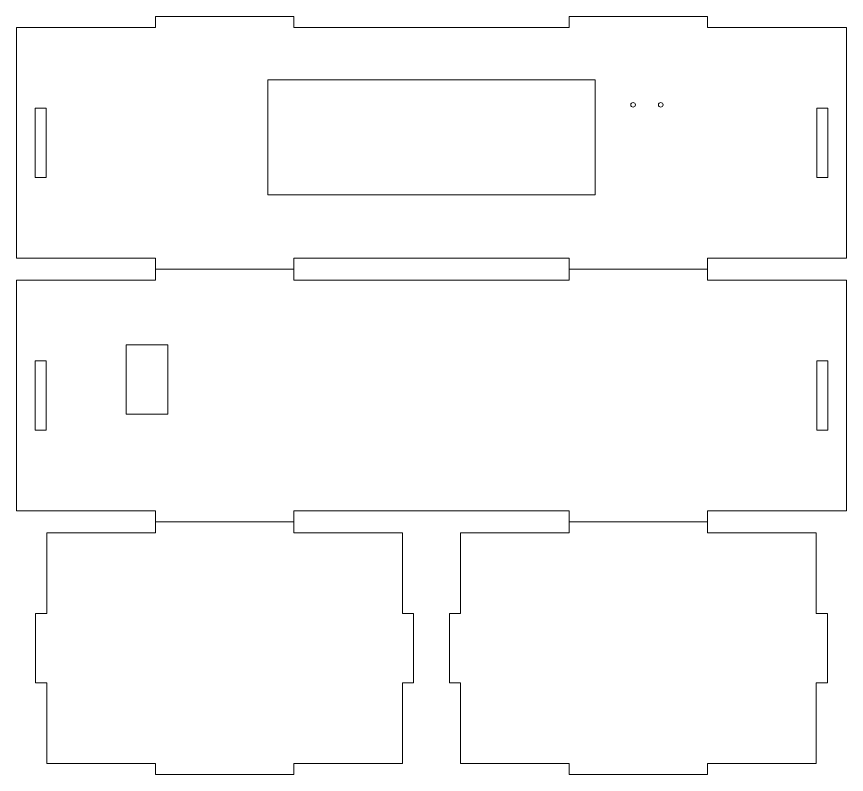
# Model space of a CAD drawing. Header units: millimetres. Extents: x -114 to 68, y -982 to -634.
# Drawn here: x -111.8 to 68.2, y -982.3 to -817.9 of the extents above; entities that cross this region are included whole.
import ezdxf

# ---------------------------------------------------------------- set-up
doc = ezdxf.new("R2010")
doc.units = ezdxf.units.MM
doc.header["$MEASUREMENT"] = 0
doc.layers.add('Layer 1', color=7, linetype='Continuous')

msp = doc.modelspace()

# ---------------------------------------------------------------- linework, layer by layer
at = {"layer": 'Layer 1', "color": 250, "lineweight": 18}
for points in [[(-57.2913, -856.6489), (13.7087, -856.6489), (13.7087, -831.6489), (-57.2913, -831.6489), (-57.2913, -856.6489)], [(-87.998, -904.1789), (-78.998, -904.1789), (-78.998, -889.1789), (-87.998, -889.1789), (-87.998, -904.1789)]]:
    msp.add_lwpolyline(points, close=True, dxfattribs=at)
for centre in [(21.9356, -837.0876), (27.9356, -837.0876)]:
    msp.add_ellipse(centre, major_axis=(0, 0.5), ratio=1, dxfattribs=at)
at = {"layer": 'Layer 1', "color": 250, "lineweight": 20}
for points, knots in [([(-111.7913, -870.3489), (-111.7913, -870.3489), (-111.7913, -820.3489), (-111.7913, -820.3489), (-111.7913, -820.3489), (-81.6603, -820.3489), (-81.6603, -820.3489), (-81.6603, -820.3489), (-81.6603, -817.9489), (-81.6603, -817.9489), (-81.6603, -817.9489), (-51.6603, -817.9489), (-51.6603, -817.9489), (-51.6603, -817.9489), (-51.6603, -820.3489), (-51.6603, -820.3489), (-51.6603, -820.3489), (8.0777, -820.3489), (8.0777, -820.3489), (8.0777, -820.3489), (8.0777, -817.9489), (8.0777, -817.9489), (8.0777, -817.9489), (38.0777, -817.9489), (38.0777, -817.9489), (38.0777, -817.9489), (38.0777, -820.3489), (38.0777, -820.3489), (38.0777, -820.3489), (68.2087, -820.3489), (68.2087, -820.3489), (68.2087, -820.3489), (68.2087, -870.3489), (68.2087, -870.3489), (68.2087, -870.3489), (38.0777, -870.3489), (38.0777, -870.3489)], [0, 0, 0, 0, 0.08333333, 0.08333333, 0.08333333, 0.16666667, 0.16666667, 0.16666667, 0.25, 0.25, 0.25, 0.33333333, 0.33333333, 0.33333333, 0.41666667, 0.41666667, 0.41666667, 0.5, 0.5, 0.5, 0.58333333, 0.58333333, 0.58333333, 0.66666667, 0.66666667, 0.66666667, 0.75, 0.75, 0.75, 0.83333333, 0.83333333, 0.83333333, 0.91666667, 0.91666667, 0.91666667, 1, 1, 1, 1]), ([(-111.7913, -870.3489), (-111.7913, -870.3489), (-111.7913, -820.3489), (-111.7913, -820.3489), (-111.7913, -820.3489), (-81.6603, -820.3489), (-81.6603, -820.3489), (-81.6603, -820.3489), (-81.6603, -817.9489), (-81.6603, -817.9489), (-81.6603, -817.9489), (-51.6603, -817.9489), (-51.6603, -817.9489), (-51.6603, -817.9489), (-51.6603, -820.3489), (-51.6603, -820.3489), (-51.6603, -820.3489), (8.0777, -820.3489), (8.0777, -820.3489), (8.0777, -820.3489), (8.0777, -817.9489), (8.0777, -817.9489), (8.0777, -817.9489), (38.0777, -817.9489), (38.0777, -817.9489), (38.0777, -817.9489), (38.0777, -820.3489), (38.0777, -820.3489), (38.0777, -820.3489), (68.2087, -820.3489), (68.2087, -820.3489), (68.2087, -820.3489), (68.2087, -870.3489), (68.2087, -870.3489), (68.2087, -870.3489), (38.0777, -870.3489), (38.0777, -870.3489)], [0, 0, 0, 0, 0.08333333, 0.08333333, 0.08333333, 0.16666667, 0.16666667, 0.16666667, 0.25, 0.25, 0.25, 0.33333333, 0.33333333, 0.33333333, 0.41666667, 0.41666667, 0.41666667, 0.5, 0.5, 0.5, 0.58333333, 0.58333333, 0.58333333, 0.66666667, 0.66666667, 0.66666667, 0.75, 0.75, 0.75, 0.83333333, 0.83333333, 0.83333333, 0.91666667, 0.91666667, 0.91666667, 1, 1, 1, 1]), ([(-105.3913, -837.8489), (-105.3913, -837.8489), (-105.3913, -852.8489), (-105.3913, -852.8489), (-105.3913, -852.8489), (-107.7913, -852.8489), (-107.7913, -852.8489), (-107.7913, -852.8489), (-107.7913, -837.8489), (-107.7913, -837.8489), (-107.7913, -837.8489), (-105.3913, -837.8489), (-105.3913, -837.8489)], [0, 0, 0, 0, 0.25, 0.25, 0.25, 0.5, 0.5, 0.5, 0.75, 0.75, 0.75, 1, 1, 1, 1]), ([(64.2087, -837.8489), (64.2087, -837.8489), (64.2087, -852.8489), (64.2087, -852.8489), (64.2087, -852.8489), (61.8087, -852.8489), (61.8087, -852.8489), (61.8087, -852.8489), (61.8087, -837.8489), (61.8087, -837.8489), (61.8087, -837.8489), (64.2087, -837.8489), (64.2087, -837.8489)], [0, 0, 0, 0, 0.25, 0.25, 0.25, 0.5, 0.5, 0.5, 0.75, 0.75, 0.75, 1, 1, 1, 1]), ([(-81.6603, -870.3489), (-81.6603, -870.3489), (-104.0774, -870.3489), (-104.0774, -870.3489), (-104.0774, -870.3489), (-111.7913, -870.3489), (-111.7913, -870.3489)], [0, 0, 0, 0, 0.5, 0.5, 0.5, 1, 1, 1, 1]), ([(-81.6603, -870.3489), (-81.6603, -870.3489), (-104.0774, -870.3489), (-104.0774, -870.3489), (-104.0774, -870.3489), (-111.7913, -870.3489), (-111.7913, -870.3489)], [0, 0, 0, 0, 0.5, 0.5, 0.5, 1, 1, 1, 1]), ([(-81.6603, -870.3489), (-81.6603, -870.3489), (-81.6603, -872.7489), (-81.6603, -872.7489), (-81.6603, -872.7489), (-51.6603, -872.7489), (-51.6603, -872.7489), (-51.6603, -872.7489), (-51.6603, -870.3489), (-51.6603, -870.3489)], [0, 0, 0, 0, 0.33333333, 0.33333333, 0.33333333, 0.66666667, 0.66666667, 0.66666667, 1, 1, 1, 1]), ([(-81.6603, -870.3489), (-81.6603, -870.3489), (-81.6603, -872.7489), (-81.6603, -872.7489), (-81.6603, -872.7489), (-51.6603, -872.7489), (-51.6603, -872.7489), (-51.6603, -872.7489), (-51.6603, -870.3489), (-51.6603, -870.3489)], [0, 0, 0, 0, 0.33333333, 0.33333333, 0.33333333, 0.66666667, 0.66666667, 0.66666667, 1, 1, 1, 1]), ([(8.0777, -870.3489), (8.0777, -870.3489), (8.0777, -872.7489), (8.0777, -872.7489), (8.0777, -872.7489), (38.0777, -872.7489), (38.0777, -872.7489), (38.0777, -872.7489), (38.0777, -870.3489), (38.0777, -870.3489)], [0, 0, 0, 0, 0.33333333, 0.33333333, 0.33333333, 0.66666667, 0.66666667, 0.66666667, 1, 1, 1, 1]), ([(8.0777, -870.3489), (8.0777, -870.3489), (8.0777, -872.7489), (8.0777, -872.7489), (8.0777, -872.7489), (38.0777, -872.7489), (38.0777, -872.7489), (38.0777, -872.7489), (38.0777, -870.3489), (38.0777, -870.3489)], [0, 0, 0, 0, 0.33333333, 0.33333333, 0.33333333, 0.66666667, 0.66666667, 0.66666667, 1, 1, 1, 1]), ([(-111.7913, -925.1489), (-111.7913, -925.1489), (-111.7913, -875.1489), (-111.7913, -875.1489), (-111.7913, -875.1489), (-81.6603, -875.1489), (-81.6603, -875.1489), (-81.6603, -875.1489), (-81.6603, -872.7489), (-81.6603, -872.7489), (-81.6603, -872.7489), (-51.6603, -872.7489), (-51.6603, -872.7489), (-51.6603, -872.7489), (-51.6603, -875.1489), (-51.6603, -875.1489), (-51.6603, -875.1489), (8.0777, -875.1489), (8.0777, -875.1489), (8.0777, -875.1489), (8.0777, -872.7489), (8.0777, -872.7489), (8.0777, -872.7489), (38.0777, -872.7489), (38.0777, -872.7489), (38.0777, -872.7489), (38.0777, -875.1489), (38.0777, -875.1489), (38.0777, -875.1489), (68.2087, -875.1489), (68.2087, -875.1489), (68.2087, -875.1489), (68.2087, -925.1489), (68.2087, -925.1489), (68.2087, -925.1489), (38.0777, -925.1489), (38.0777, -925.1489)], [0, 0, 0, 0, 0.08333333, 0.08333333, 0.08333333, 0.16666667, 0.16666667, 0.16666667, 0.25, 0.25, 0.25, 0.33333333, 0.33333333, 0.33333333, 0.41666667, 0.41666667, 0.41666667, 0.5, 0.5, 0.5, 0.58333333, 0.58333333, 0.58333333, 0.66666667, 0.66666667, 0.66666667, 0.75, 0.75, 0.75, 0.83333333, 0.83333333, 0.83333333, 0.91666667, 0.91666667, 0.91666667, 1, 1, 1, 1]), ([(-111.7913, -925.1489), (-111.7913, -925.1489), (-111.7913, -875.1489), (-111.7913, -875.1489), (-111.7913, -875.1489), (-81.6603, -875.1489), (-81.6603, -875.1489), (-81.6603, -875.1489), (-81.6603, -872.7489), (-81.6603, -872.7489), (-81.6603, -872.7489), (-51.6603, -872.7489), (-51.6603, -872.7489), (-51.6603, -872.7489), (-51.6603, -875.1489), (-51.6603, -875.1489), (-51.6603, -875.1489), (8.0777, -875.1489), (8.0777, -875.1489), (8.0777, -875.1489), (8.0777, -872.7489), (8.0777, -872.7489), (8.0777, -872.7489), (38.0777, -872.7489), (38.0777, -872.7489), (38.0777, -872.7489), (38.0777, -875.1489), (38.0777, -875.1489), (38.0777, -875.1489), (68.2087, -875.1489), (68.2087, -875.1489), (68.2087, -875.1489), (68.2087, -925.1489), (68.2087, -925.1489), (68.2087, -925.1489), (38.0777, -925.1489), (38.0777, -925.1489)], [0, 0, 0, 0, 0.08333333, 0.08333333, 0.08333333, 0.16666667, 0.16666667, 0.16666667, 0.25, 0.25, 0.25, 0.33333333, 0.33333333, 0.33333333, 0.41666667, 0.41666667, 0.41666667, 0.5, 0.5, 0.5, 0.58333333, 0.58333333, 0.58333333, 0.66666667, 0.66666667, 0.66666667, 0.75, 0.75, 0.75, 0.83333333, 0.83333333, 0.83333333, 0.91666667, 0.91666667, 0.91666667, 1, 1, 1, 1]), ([(-105.3913, -892.6489), (-105.3913, -892.6489), (-105.3913, -907.6489), (-105.3913, -907.6489), (-105.3913, -907.6489), (-107.7913, -907.6489), (-107.7913, -907.6489), (-107.7913, -907.6489), (-107.7913, -892.6489), (-107.7913, -892.6489), (-107.7913, -892.6489), (-105.3913, -892.6489), (-105.3913, -892.6489)], [0, 0, 0, 0, 0.25, 0.25, 0.25, 0.5, 0.5, 0.5, 0.75, 0.75, 0.75, 1, 1, 1, 1]), ([(64.2087, -892.6489), (64.2087, -892.6489), (64.2087, -907.6489), (64.2087, -907.6489), (64.2087, -907.6489), (61.8087, -907.6489), (61.8087, -907.6489), (61.8087, -907.6489), (61.8087, -892.6489), (61.8087, -892.6489), (61.8087, -892.6489), (64.2087, -892.6489), (64.2087, -892.6489)], [0, 0, 0, 0, 0.25, 0.25, 0.25, 0.5, 0.5, 0.5, 0.75, 0.75, 0.75, 1, 1, 1, 1]), ([(-81.6603, -925.1489), (-81.6603, -925.1489), (-104.0774, -925.1489), (-104.0774, -925.1489), (-104.0774, -925.1489), (-111.7913, -925.1489), (-111.7913, -925.1489)], [0, 0, 0, 0, 0.5, 0.5, 0.5, 1, 1, 1, 1]), ([(-81.6603, -925.1489), (-81.6603, -925.1489), (-104.0774, -925.1489), (-104.0774, -925.1489), (-104.0774, -925.1489), (-111.7913, -925.1489), (-111.7913, -925.1489)], [0, 0, 0, 0, 0.5, 0.5, 0.5, 1, 1, 1, 1]), ([(-81.6603, -925.1489), (-81.6603, -925.1489), (-81.6603, -927.5489), (-81.6603, -927.5489), (-81.6603, -927.5489), (-51.6603, -927.5489), (-51.6603, -927.5489), (-51.6603, -927.5489), (-51.6603, -925.1489), (-51.6603, -925.1489)], [0, 0, 0, 0, 0.33333333, 0.33333333, 0.33333333, 0.66666667, 0.66666667, 0.66666667, 1, 1, 1, 1]), ([(-81.6603, -925.1489), (-81.6603, -925.1489), (-81.6603, -927.5489), (-81.6603, -927.5489), (-81.6603, -927.5489), (-51.6603, -927.5489), (-51.6603, -927.5489), (-51.6603, -927.5489), (-51.6603, -925.1489), (-51.6603, -925.1489)], [0, 0, 0, 0, 0.33333333, 0.33333333, 0.33333333, 0.66666667, 0.66666667, 0.66666667, 1, 1, 1, 1]), ([(8.0777, -925.1489), (8.0777, -925.1489), (8.0777, -927.5489), (8.0777, -927.5489), (8.0777, -927.5489), (38.0777, -927.5489), (38.0777, -927.5489), (38.0777, -927.5489), (38.0777, -925.1489), (38.0777, -925.1489)], [0, 0, 0, 0, 0.33333333, 0.33333333, 0.33333333, 0.66666667, 0.66666667, 0.66666667, 1, 1, 1, 1]), ([(8.0777, -925.1489), (8.0777, -925.1489), (8.0777, -927.5489), (8.0777, -927.5489), (8.0777, -927.5489), (38.0777, -927.5489), (38.0777, -927.5489), (38.0777, -927.5489), (38.0777, -925.1489), (38.0777, -925.1489)], [0, 0, 0, 0, 0.33333333, 0.33333333, 0.33333333, 0.66666667, 0.66666667, 0.66666667, 1, 1, 1, 1]), ([(-105.2603, -929.9489), (-105.2603, -929.9489), (-105.2603, -947.4489), (-105.2603, -947.4489), (-105.2603, -947.4489), (-107.6603, -947.4489), (-107.6603, -947.4489), (-107.6603, -947.4489), (-107.6603, -962.4489), (-107.6603, -962.4489), (-107.6603, -962.4489), (-105.2603, -962.4489), (-105.2603, -962.4489), (-105.2603, -962.4489), (-105.2603, -979.9489), (-105.2603, -979.9489), (-105.2603, -979.9489), (-81.6603, -979.9489), (-81.6603, -979.9489), (-81.6603, -979.9489), (-81.6603, -982.3489), (-81.6603, -982.3489), (-81.6603, -982.3489), (-51.6603, -982.3489), (-51.6603, -982.3489), (-51.6603, -982.3489), (-51.6603, -979.9489), (-51.6603, -979.9489), (-51.6603, -979.9489), (-28.0603, -979.9489), (-28.0603, -979.9489), (-28.0603, -979.9489), (-28.0603, -962.4489), (-28.0603, -962.4489), (-28.0603, -962.4489), (-25.6603, -962.4489), (-25.6603, -962.4489), (-25.6603, -962.4489), (-25.6603, -947.4489), (-25.6603, -947.4489), (-25.6603, -947.4489), (-28.0603, -947.4489), (-28.0603, -947.4489), (-28.0603, -947.4489), (-28.0603, -929.9489), (-28.0603, -929.9489), (-28.0603, -929.9489), (-51.6603, -929.9489), (-51.6603, -929.9489), (-51.6603, -929.9489), (-51.6603, -927.5489), (-51.6603, -927.5489), (-51.6603, -927.5489), (-81.6603, -927.5489), (-81.6603, -927.5489), (-81.6603, -927.5489), (-81.6603, -929.9489), (-81.6603, -929.9489), (-81.6603, -929.9489), (-105.2603, -929.9489), (-105.2603, -929.9489)], [0, 0, 0, 0, 0.05, 0.05, 0.05, 0.1, 0.1, 0.1, 0.15, 0.15, 0.15, 0.2, 0.2, 0.2, 0.25, 0.25, 0.25, 0.3, 0.3, 0.3, 0.35, 0.35, 0.35, 0.4, 0.4, 0.4, 0.45, 0.45, 0.45, 0.5, 0.5, 0.5, 0.55, 0.55, 0.55, 0.6, 0.6, 0.6, 0.65, 0.65, 0.65, 0.7, 0.7, 0.7, 0.75, 0.75, 0.75, 0.8, 0.8, 0.8, 0.85, 0.85, 0.85, 0.9, 0.9, 0.9, 0.95, 0.95, 0.95, 1, 1, 1, 1]), ([(-105.2603, -929.9489), (-105.2603, -929.9489), (-105.2603, -947.4489), (-105.2603, -947.4489), (-105.2603, -947.4489), (-107.6603, -947.4489), (-107.6603, -947.4489), (-107.6603, -947.4489), (-107.6603, -962.4489), (-107.6603, -962.4489), (-107.6603, -962.4489), (-105.2603, -962.4489), (-105.2603, -962.4489), (-105.2603, -962.4489), (-105.2603, -979.9489), (-105.2603, -979.9489), (-105.2603, -979.9489), (-81.6603, -979.9489), (-81.6603, -979.9489), (-81.6603, -979.9489), (-81.6603, -982.3489), (-81.6603, -982.3489), (-81.6603, -982.3489), (-51.6603, -982.3489), (-51.6603, -982.3489), (-51.6603, -982.3489), (-51.6603, -979.9489), (-51.6603, -979.9489), (-51.6603, -979.9489), (-28.0603, -979.9489), (-28.0603, -979.9489), (-28.0603, -979.9489), (-28.0603, -962.4489), (-28.0603, -962.4489), (-28.0603, -962.4489), (-25.6603, -962.4489), (-25.6603, -962.4489), (-25.6603, -962.4489), (-25.6603, -947.4489), (-25.6603, -947.4489), (-25.6603, -947.4489), (-28.0603, -947.4489), (-28.0603, -947.4489), (-28.0603, -947.4489), (-28.0603, -929.9489), (-28.0603, -929.9489), (-28.0603, -929.9489), (-51.6603, -929.9489), (-51.6603, -929.9489), (-51.6603, -929.9489), (-51.6603, -927.5489), (-51.6603, -927.5489), (-51.6603, -927.5489), (-81.6603, -927.5489), (-81.6603, -927.5489), (-81.6603, -927.5489), (-81.6603, -929.9489), (-81.6603, -929.9489), (-81.6603, -929.9489), (-105.2603, -929.9489), (-105.2603, -929.9489)], [0, 0, 0, 0, 0.05, 0.05, 0.05, 0.1, 0.1, 0.1, 0.15, 0.15, 0.15, 0.2, 0.2, 0.2, 0.25, 0.25, 0.25, 0.3, 0.3, 0.3, 0.35, 0.35, 0.35, 0.4, 0.4, 0.4, 0.45, 0.45, 0.45, 0.5, 0.5, 0.5, 0.55, 0.55, 0.55, 0.6, 0.6, 0.6, 0.65, 0.65, 0.65, 0.7, 0.7, 0.7, 0.75, 0.75, 0.75, 0.8, 0.8, 0.8, 0.85, 0.85, 0.85, 0.9, 0.9, 0.9, 0.95, 0.95, 0.95, 1, 1, 1, 1]), ([(-15.5223, -929.9489), (-15.5223, -929.9489), (-15.5223, -947.4489), (-15.5223, -947.4489), (-15.5223, -947.4489), (-17.9223, -947.4489), (-17.9223, -947.4489), (-17.9223, -947.4489), (-17.9223, -962.4489), (-17.9223, -962.4489), (-17.9223, -962.4489), (-15.5223, -962.4489), (-15.5223, -962.4489), (-15.5223, -962.4489), (-15.5223, -979.9489), (-15.5223, -979.9489), (-15.5223, -979.9489), (8.0777, -979.9489), (8.0777, -979.9489), (8.0777, -979.9489), (8.0777, -982.3489), (8.0777, -982.3489), (8.0777, -982.3489), (38.0777, -982.3489), (38.0777, -982.3489), (38.0777, -982.3489), (38.0777, -979.9489), (38.0777, -979.9489), (38.0777, -979.9489), (61.6777, -979.9489), (61.6777, -979.9489), (61.6777, -979.9489), (61.6777, -962.4489), (61.6777, -962.4489), (61.6777, -962.4489), (64.0777, -962.4489), (64.0777, -962.4489), (64.0777, -962.4489), (64.0777, -947.4489), (64.0777, -947.4489), (64.0777, -947.4489), (61.6777, -947.4489), (61.6777, -947.4489), (61.6777, -947.4489), (61.6777, -929.9489), (61.6777, -929.9489), (61.6777, -929.9489), (38.0777, -929.9489), (38.0777, -929.9489), (38.0777, -929.9489), (38.0777, -927.5489), (38.0777, -927.5489), (38.0777, -927.5489), (8.0777, -927.5489), (8.0777, -927.5489), (8.0777, -927.5489), (8.0777, -929.9489), (8.0777, -929.9489), (8.0777, -929.9489), (-15.5223, -929.9489), (-15.5223, -929.9489)], [0, 0, 0, 0, 0.05, 0.05, 0.05, 0.1, 0.1, 0.1, 0.15, 0.15, 0.15, 0.2, 0.2, 0.2, 0.25, 0.25, 0.25, 0.3, 0.3, 0.3, 0.35, 0.35, 0.35, 0.4, 0.4, 0.4, 0.45, 0.45, 0.45, 0.5, 0.5, 0.5, 0.55, 0.55, 0.55, 0.6, 0.6, 0.6, 0.65, 0.65, 0.65, 0.7, 0.7, 0.7, 0.75, 0.75, 0.75, 0.8, 0.8, 0.8, 0.85, 0.85, 0.85, 0.9, 0.9, 0.9, 0.95, 0.95, 0.95, 1, 1, 1, 1]), ([(-15.5223, -929.9489), (-15.5223, -929.9489), (-15.5223, -947.4489), (-15.5223, -947.4489), (-15.5223, -947.4489), (-17.9223, -947.4489), (-17.9223, -947.4489), (-17.9223, -947.4489), (-17.9223, -962.4489), (-17.9223, -962.4489), (-17.9223, -962.4489), (-15.5223, -962.4489), (-15.5223, -962.4489), (-15.5223, -962.4489), (-15.5223, -979.9489), (-15.5223, -979.9489), (-15.5223, -979.9489), (8.0777, -979.9489), (8.0777, -979.9489), (8.0777, -979.9489), (8.0777, -982.3489), (8.0777, -982.3489), (8.0777, -982.3489), (38.0777, -982.3489), (38.0777, -982.3489), (38.0777, -982.3489), (38.0777, -979.9489), (38.0777, -979.9489), (38.0777, -979.9489), (61.6777, -979.9489), (61.6777, -979.9489), (61.6777, -979.9489), (61.6777, -962.4489), (61.6777, -962.4489), (61.6777, -962.4489), (64.0777, -962.4489), (64.0777, -962.4489), (64.0777, -962.4489), (64.0777, -947.4489), (64.0777, -947.4489), (64.0777, -947.4489), (61.6777, -947.4489), (61.6777, -947.4489), (61.6777, -947.4489), (61.6777, -929.9489), (61.6777, -929.9489), (61.6777, -929.9489), (38.0777, -929.9489), (38.0777, -929.9489), (38.0777, -929.9489), (38.0777, -927.5489), (38.0777, -927.5489), (38.0777, -927.5489), (8.0777, -927.5489), (8.0777, -927.5489), (8.0777, -927.5489), (8.0777, -929.9489), (8.0777, -929.9489), (8.0777, -929.9489), (-15.5223, -929.9489), (-15.5223, -929.9489)], [0, 0, 0, 0, 0.05, 0.05, 0.05, 0.1, 0.1, 0.1, 0.15, 0.15, 0.15, 0.2, 0.2, 0.2, 0.25, 0.25, 0.25, 0.3, 0.3, 0.3, 0.35, 0.35, 0.35, 0.4, 0.4, 0.4, 0.45, 0.45, 0.45, 0.5, 0.5, 0.5, 0.55, 0.55, 0.55, 0.6, 0.6, 0.6, 0.65, 0.65, 0.65, 0.7, 0.7, 0.7, 0.75, 0.75, 0.75, 0.8, 0.8, 0.8, 0.85, 0.85, 0.85, 0.9, 0.9, 0.9, 0.95, 0.95, 0.95, 1, 1, 1, 1])]:
    msp.add_open_spline(points, degree=3, knots=knots, dxfattribs=at)
for points in [[(8.0777, -870.3489), (8.0777, -870.3489), (-51.6603, -870.3489), (-51.6603, -870.3489)], [(8.0777, -870.3489), (8.0777, -870.3489), (-51.6603, -870.3489), (-51.6603, -870.3489)], [(8.0777, -925.1489), (8.0777, -925.1489), (-51.6603, -925.1489), (-51.6603, -925.1489)], [(8.0777, -925.1489), (8.0777, -925.1489), (-51.6603, -925.1489), (-51.6603, -925.1489)]]:
    msp.add_open_spline(points, degree=3, dxfattribs=at)

doc.saveas('drawing.dxf')
